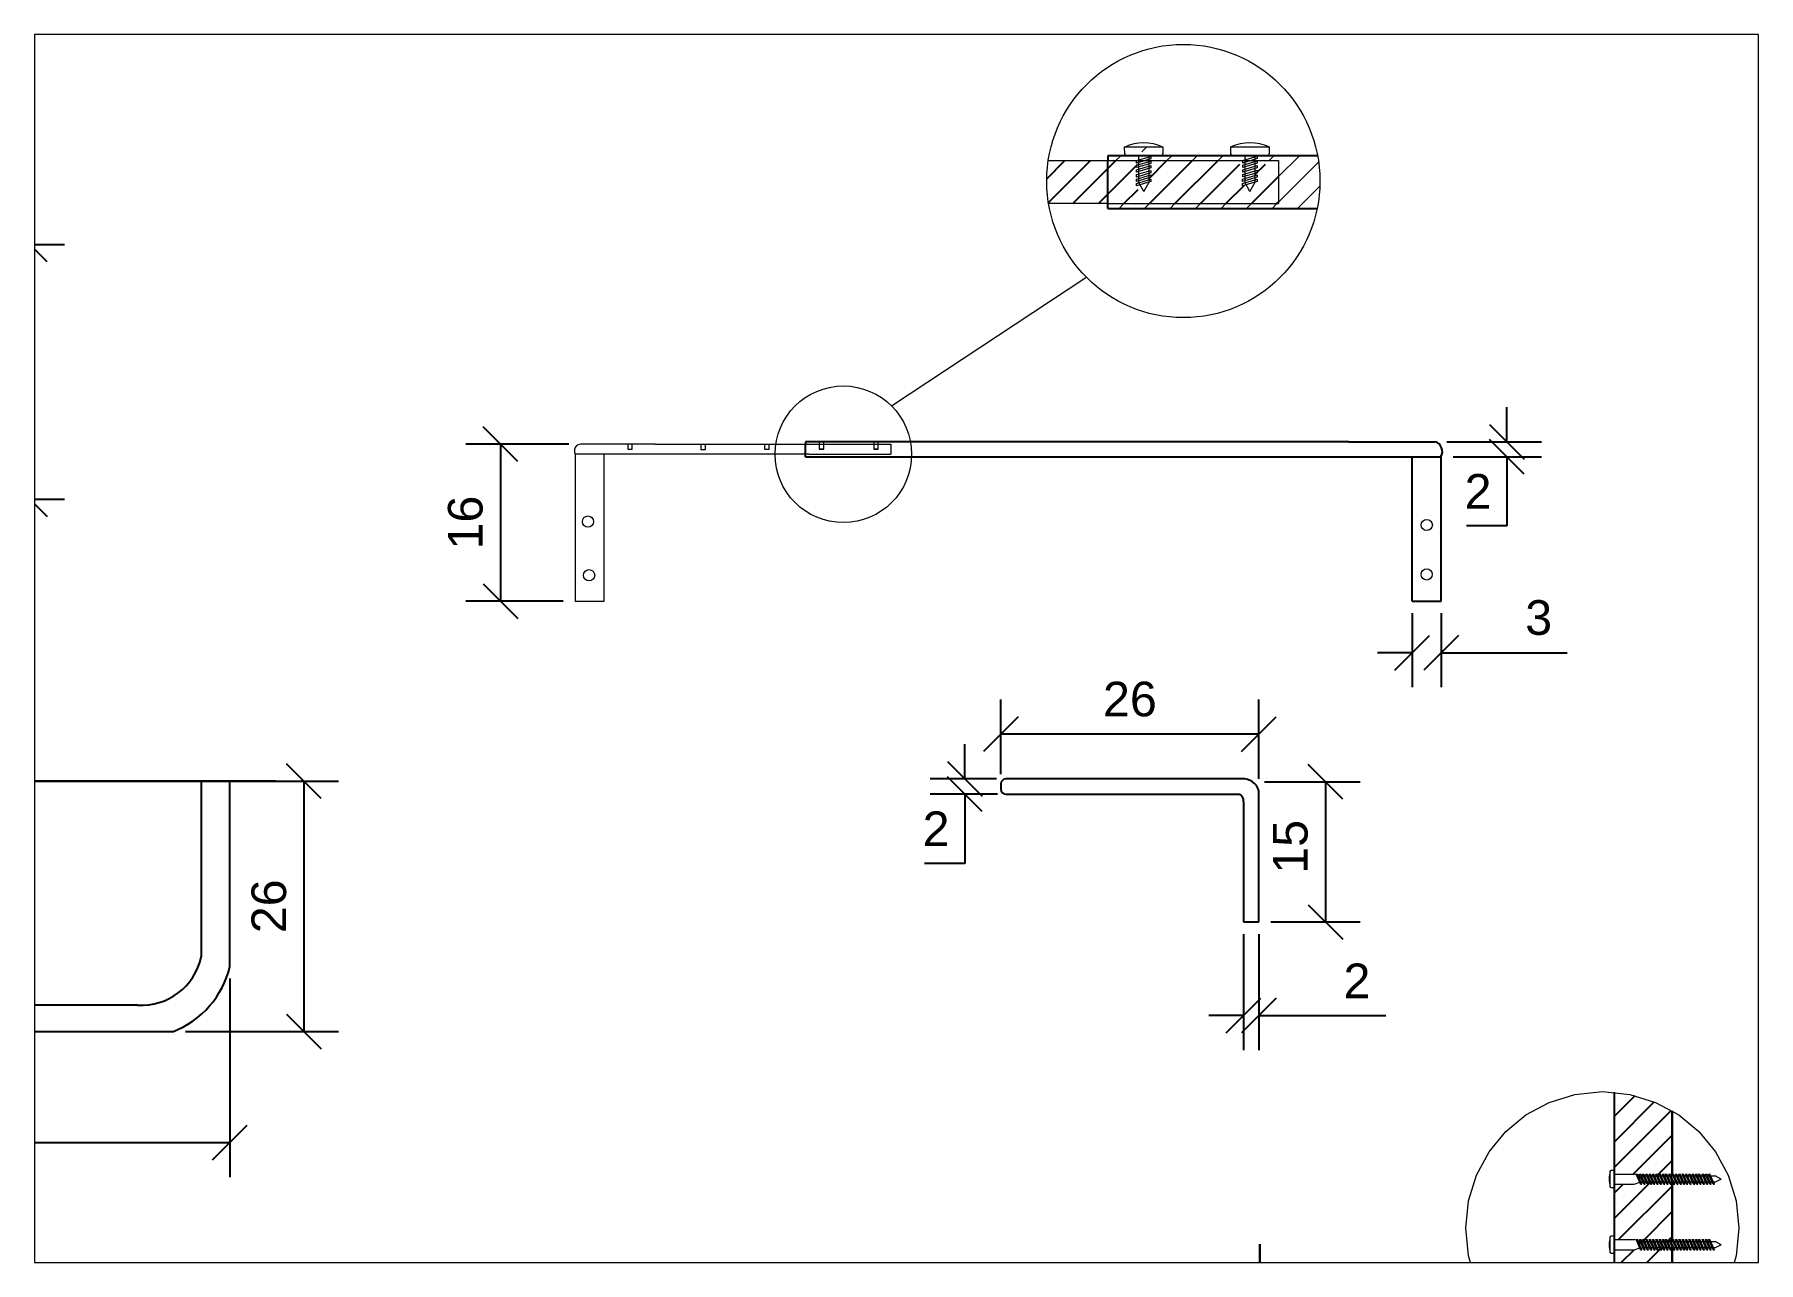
# Paper-space layout 'Layout1' of a CAD drawing. Header units: inches. Extents: x 0 to 22.5, y 0 to 16.
# The model-space entities are those that its viewports show. They can reach past a viewport. Long polylines and large blocks are cut down to what shows.
import ezdxf

# ---------------------------------------------------------------- set-up
doc = ezdxf.new("R2010")
doc.units = ezdxf.units.IN
doc.header["$MEASUREMENT"] = 0
for name, color, linetype, lineweight in [('Chiodi', 7, 'Continuous', 18), ('Mulig', 7, 'Continuous', 25), ('Muri', 7, 'Continuous', 30), ('Proiettato', 4, 'Continuous', 20), ('Quote', 1, 'Continuous', 15), ('Sezionato', 7, 'Continuous', 25)]:
    doc.layers.add(name, color=color, linetype=linetype, lineweight=lineweight)
doc.styles.get("Standard").update_dxf_attribs({"font": 'Arial.ttf'})
doc.dimstyles.get("Standard").update_dxf_attribs({"dimtxt": 0.18, "dimasz": 0.18, "dimexe": 0.18, "dimexo": 0.0625, "dimgap": 0.09, "dimtad": 1, "dimtoh": 1, "dimdec": 0, "dimzin": 0, "dimdsep": 46, "dimtxsty": 'Standard', "dimblk": 'OBLIQUE', "dimblk1": 'OBLIQUE', "dimblk2": 'OBLIQUE', "dimcen": 0.09, "dimadec": 0, "dimazin": 0, "dimtfac": 1, "dimtdec": 0, "dimtofl": 0, "dimtmove": 0, "dimatfit": 3, "dimfxl": 1, "dimtolj": 1, "dimtzin": 0, "dimarcsym": 0})

# ---------------------------------------------------------------- blocks, each defined once
blk = doc.blocks.new('_Oblique')
at = {"color": 0, "linetype": 'ByBlock', "lineweight": -2}
blk.add_line((-0.5, -0.5), (0.5, 0.5), dxfattribs=at)
blk = doc.blocks.new('*D27')
at = {"layer": 'Defpoints', "color": 0, "transparency": 16777216}
for p in [(-233.46, 551.72), (-225.96, 551.72), (-239.33, 525.27)]:
    blk.add_point(p, dxfattribs=at)
at = {"layer": 'Quote', "color": 0, "lineweight": -2, "transparency": 16777216}
for p, q in [((-232.21, 551.72), (-222.36, 551.72)), ((-225.96, 525.27), (-225.96, 551.72)), ((-238.08, 525.27), (-222.36, 525.27))]:
    blk.add_line(p, q, dxfattribs=at)
at = {"layer": 'Quote', "color": 0, "lineweight": -2, "transparency": 16777216, "xscale": 3.6, "yscale": 3.6, "zscale": 3.6}
for p, rotation in [((-225.96, 551.72), 90), ((-225.96, 525.27), 270)]:
    blk.add_blockref('_Oblique', p, dxfattribs=dict(at, rotation=rotation))
at = {"layer": 'Quote', "color": 0, "transparency": 16777216, "insert": (-229.58, 538.5), "char_height": 3.6, "attachment_point": 5, "rotation": 90}
blk.add_mtext('\\A1;26', dxfattribs=at)
blk = doc.blocks.new('*D32')
at = {"layer": 'Defpoints', "color": 0, "transparency": 16777216}
for p in [(-205.18, 476.68), (-271.26, 469.94), (-205.18, 458.41)]:
    blk.add_point(p, dxfattribs=at)
at = {"layer": 'Quote', "color": 0, "lineweight": -2, "transparency": 16777216}
for p, q in [((-205.18, 475.43), (-205.18, 454.81)), ((-271.26, 468.69), (-271.26, 454.81)), ((-271.26, 458.41), (-205.18, 458.41))]:
    blk.add_line(p, q, dxfattribs=at)
at = {"layer": 'Quote', "color": 0, "lineweight": -2, "transparency": 16777216, "xscale": 3.6, "yscale": 3.6, "zscale": 3.6, "rotation": 180}
blk.add_blockref('_Oblique', (-271.26, 458.41), dxfattribs=at)
at = {"layer": 'Quote', "color": 0, "lineweight": -2, "transparency": 16777216, "xscale": 3.6, "yscale": 3.6, "zscale": 3.6}
blk.add_blockref('_Oblique', (-205.18, 458.41), dxfattribs=at)
at = {"layer": 'Quote', "color": 0, "transparency": 16777216, "insert": (-238.22, 462.03), "char_height": 3.6, "attachment_point": 5}
blk.add_mtext('\\A1;66', dxfattribs=at)
blk = doc.blocks.new('*D37')
at = {"layer": 'Defpoints', "color": 0, "transparency": 16777216}
for p in [(-205.18, 495.95), (-211.05, 469.94), (-197.47, 469.94)]:
    blk.add_point(p, dxfattribs=at)
at = {"layer": 'Quote', "color": 0, "lineweight": -2, "transparency": 16777216}
for p, q in [((-203.93, 495.95), (-193.87, 495.95)), ((-197.47, 495.95), (-197.47, 469.94)), ((-209.8, 469.94), (-193.87, 469.94))]:
    blk.add_line(p, q, dxfattribs=at)
at = {"layer": 'Quote', "color": 0, "lineweight": -2, "transparency": 16777216, "xscale": 3.6, "yscale": 3.6, "zscale": 3.6}
for p, rotation in [((-197.47, 495.95), 90), ((-197.47, 469.94), 270)]:
    blk.add_blockref('_Oblique', p, dxfattribs=dict(at, rotation=rotation))
at = {"layer": 'Quote', "color": 0, "transparency": 16777216, "insert": (-201.1, 482.95), "char_height": 3.6, "attachment_point": 5, "rotation": 90}
blk.add_mtext('\\A1;26', dxfattribs=at)
blk = doc.blocks.new('*D38')
at = {"layer": 'Defpoints', "color": 0, "transparency": 16777216}
for p in [(-168.67, 530.99), (-177.05, 514.67), (-169.27, 514.67)]:
    blk.add_point(p, dxfattribs=at)
at = {"layer": 'Quote', "color": 0, "lineweight": -2, "transparency": 16777216}
for p, q in [((-169.92, 530.99), (-180.65, 530.99)), ((-177.05, 530.99), (-177.05, 514.67)), ((-170.52, 514.67), (-180.65, 514.67))]:
    blk.add_line(p, q, dxfattribs=at)
at = {"layer": 'Quote', "color": 0, "lineweight": -2, "transparency": 16777216, "xscale": 3.6, "yscale": 3.6, "zscale": 3.6}
for p, rotation in [((-177.05, 530.99), 90), ((-177.05, 514.67), 270)]:
    blk.add_blockref('_Oblique', p, dxfattribs=dict(at, rotation=rotation))
at = {"layer": 'Quote', "color": 0, "transparency": 16777216, "insert": (-180.68, 522.83), "char_height": 3.6, "attachment_point": 5, "rotation": 90}
blk.add_mtext('\\A1;16', dxfattribs=at)
blk = doc.blocks.new('*D39')
at = {"layer": 'Defpoints', "color": 0, "transparency": 16777216}
for p in [(-79.9, 531.24), (-79.27, 529.68), (-72.42, 529.68)]:
    blk.add_point(p, dxfattribs=at)
at = {"layer": 'Quote', "color": 0, "lineweight": -2, "transparency": 16777216}
for p, q in [((-72.42, 531.24), (-72.42, 534.84)), ((-78.65, 531.24), (-68.82, 531.24)), ((-78.02, 529.68), (-68.82, 529.68)), ((-72.42, 529.68), (-72.42, 522.48)), ((-72.42, 522.48), (-76.62, 522.48))]:
    blk.add_line(p, q, dxfattribs=at)
at = {"layer": 'Quote', "color": 0, "lineweight": -2, "transparency": 16777216, "xscale": 3.6, "yscale": 3.6, "zscale": 3.6}
for p, rotation in [((-72.42, 531.24), 270), ((-72.42, 529.68), 90)]:
    blk.add_blockref('_Oblique', p, dxfattribs=dict(at, rotation=rotation))
at = {"layer": 'Quote', "color": 0, "transparency": 16777216, "insert": (-75.42, 526.08), "char_height": 3.6, "attachment_point": 5}
blk.add_mtext('\\A1;2', dxfattribs=at)
blk = doc.blocks.new('*D40')
at = {"layer": 'Defpoints', "color": 0, "transparency": 16777216}
for p in [(-82.26, 514.67), (-79.27, 514.67), (-79.27, 509.31)]:
    blk.add_point(p, dxfattribs=at)
at = {"layer": 'Quote', "color": 0, "lineweight": -2, "transparency": 16777216}
for p, q in [((-82.26, 513.42), (-82.26, 505.71)), ((-79.27, 513.42), (-79.27, 505.71)), ((-82.26, 509.31), (-85.86, 509.31)), ((-79.27, 509.31), (-66.17, 509.31))]:
    blk.add_line(p, q, dxfattribs=at)
at = {"layer": 'Quote', "color": 0, "lineweight": -2, "transparency": 16777216, "xscale": 3.6, "yscale": 3.6, "zscale": 3.6}
blk.add_blockref('_Oblique', (-82.26, 509.31), dxfattribs=at)
at = {"layer": 'Quote', "color": 0, "lineweight": -2, "transparency": 16777216, "xscale": 3.6, "yscale": 3.6, "zscale": 3.6, "rotation": 180}
blk.add_blockref('_Oblique', (-79.27, 509.31), dxfattribs=at)
at = {"layer": 'Quote', "color": 0, "transparency": 16777216, "insert": (-69.12, 512.94), "char_height": 3.6, "attachment_point": 5}
blk.add_mtext('\\A1;3', dxfattribs=at)
blk = doc.blocks.new('*D41')
at = {"layer": 'Defpoints', "color": 0, "transparency": 16777216}
for p in [(-99.79, 481.32), (-98.21, 481.32), (-98.21, 471.6)]:
    blk.add_point(p, dxfattribs=at)
at = {"layer": 'Quote', "color": 0, "lineweight": -2, "transparency": 16777216}
for p, q in [((-99.79, 480.07), (-99.79, 468)), ((-98.21, 480.07), (-98.21, 468)), ((-99.79, 471.6), (-103.39, 471.6)), ((-98.21, 471.6), (-85.01, 471.6))]:
    blk.add_line(p, q, dxfattribs=at)
at = {"layer": 'Quote', "color": 0, "lineweight": -2, "transparency": 16777216, "xscale": 3.6, "yscale": 3.6, "zscale": 3.6}
blk.add_blockref('_Oblique', (-99.79, 471.6), dxfattribs=at)
at = {"layer": 'Quote', "color": 0, "lineweight": -2, "transparency": 16777216, "xscale": 3.6, "yscale": 3.6, "zscale": 3.6, "rotation": 180}
blk.add_blockref('_Oblique', (-98.21, 471.6), dxfattribs=at)
at = {"layer": 'Quote', "color": 0, "transparency": 16777216, "insert": (-88.01, 475.2), "char_height": 3.6, "attachment_point": 5}
blk.add_mtext('\\A1;2', dxfattribs=at)
blk = doc.blocks.new('*D42')
at = {"layer": 'Defpoints', "color": 0, "transparency": 16777216}
for p in [(-124.23, 496.19), (-128.76, 494.61), (-124.14, 494.61)]:
    blk.add_point(p, dxfattribs=at)
at = {"layer": 'Quote', "color": 0, "lineweight": -2, "transparency": 16777216}
for p, q in [((-128.76, 496.19), (-128.76, 499.79)), ((-125.48, 496.19), (-132.36, 496.19)), ((-125.39, 494.61), (-132.36, 494.61)), ((-128.76, 494.61), (-128.76, 487.41)), ((-128.76, 487.41), (-132.97, 487.41))]:
    blk.add_line(p, q, dxfattribs=at)
at = {"layer": 'Quote', "color": 0, "lineweight": -2, "transparency": 16777216, "xscale": 3.6, "yscale": 3.6, "zscale": 3.6}
for p, rotation in [((-128.76, 496.19), 270), ((-128.76, 494.61), 90)]:
    blk.add_blockref('_Oblique', p, dxfattribs=dict(at, rotation=rotation))
at = {"layer": 'Quote', "color": 0, "transparency": 16777216, "insert": (-131.76, 491.01), "char_height": 3.6, "attachment_point": 5}
blk.add_mtext('\\A1;2', dxfattribs=at)
blk = doc.blocks.new('*D43')
at = {"layer": 'Defpoints', "color": 0, "transparency": 16777216}
for p in [(-98.86, 495.89), (-98.21, 481.32), (-91.29, 481.32)]:
    blk.add_point(p, dxfattribs=at)
at = {"layer": 'Quote', "color": 0, "lineweight": -2, "transparency": 16777216}
for p, q in [((-97.61, 495.89), (-87.69, 495.89)), ((-91.29, 495.89), (-91.29, 481.32)), ((-96.96, 481.32), (-87.69, 481.32))]:
    blk.add_line(p, q, dxfattribs=at)
at = {"layer": 'Quote', "color": 0, "lineweight": -2, "transparency": 16777216, "xscale": 3.6, "yscale": 3.6, "zscale": 3.6}
for p, rotation in [((-91.29, 495.89), 90), ((-91.29, 481.32), 270)]:
    blk.add_blockref('_Oblique', p, dxfattribs=dict(at, rotation=rotation))
at = {"layer": 'Quote', "color": 0, "transparency": 16777216, "insert": (-94.92, 489.13), "char_height": 3.6, "attachment_point": 5, "rotation": 90}
blk.add_mtext('\\A1;15', dxfattribs=at)
blk = doc.blocks.new('*D44')
at = {"layer": 'Defpoints', "color": 0, "transparency": 16777216}
for p in [(-125.02, 500.85), (-125.02, 495.43), (-98.2, 494.96)]:
    blk.add_point(p, dxfattribs=at)
at = {"layer": 'Quote', "color": 0, "lineweight": -2, "transparency": 16777216}
for p, q in [((-125.02, 496.68), (-125.02, 504.45)), ((-98.2, 496.21), (-98.2, 504.45)), ((-98.2, 500.85), (-125.02, 500.85))]:
    blk.add_line(p, q, dxfattribs=at)
at = {"layer": 'Quote', "color": 0, "lineweight": -2, "transparency": 16777216, "xscale": 3.6, "yscale": 3.6, "zscale": 3.6, "rotation": 180}
blk.add_blockref('_Oblique', (-125.02, 500.85), dxfattribs=at)
at = {"layer": 'Quote', "color": 0, "lineweight": -2, "transparency": 16777216, "xscale": 3.6, "yscale": 3.6, "zscale": 3.6}
blk.add_blockref('_Oblique', (-98.2, 500.85), dxfattribs=at)
at = {"layer": 'Quote', "color": 0, "transparency": 16777216, "insert": (-111.61, 504.47), "char_height": 3.6, "attachment_point": 5}
blk.add_mtext('\\A1;26', dxfattribs=at)

msp = doc.modelspace()

# ---------------------------------------------------------------- hatches: boundary and pattern name
at = {"layer": 'Chiodi'}
h = msp.add_hatch(dxfattribs=at)
h.set_pattern_fill('ANSI31', color=256, scale=15)
h.set_pattern_definition([(45, (0.0235, 0.8929), (-1.325825, 1.325825), [])])
h.paths.add_polyline_path([(-108.18, 561.85), (-112.16, 561.85), (-112.15, 561.35), (-108.19, 561.35)], flags=17)
h = msp.add_hatch(dxfattribs=at)
h.set_pattern_fill('ANSI31', color=256, scale=15)
h.paths.add_polyline_path([(-112.18, 560.96), (-113.9, 560.96), (-113.9, 560.46), (-112.18, 560.46)], flags=17)
h = msp.add_hatch(dxfattribs=at)
h.set_pattern_fill('ANSI31', color=256, scale=15)
h.paths.add_polyline_path([(-92.11, 560.96), (-94.81, 560.96), (-97.17, 560.96), (-97.17, 560.46), (-96.17, 560.46), (-96.17, 555.98), (-113.9, 555.98), (-113.9, 555.48), (-95.17, 555.48), (-92.15, 555.48, 0.050663), (-91.86, 558.33, 0.046516)])
h = msp.add_hatch(dxfattribs=at)
h.set_pattern_fill('ANSI31', color=256, scale=15)
h.paths.add_polyline_path([(-101.14, 560.96), (-108.21, 560.96), (-108.21, 560.46), (-101.14, 560.46)], flags=17)
at = {"layer": 'Sezionato'}
h = msp.add_hatch(dxfattribs=at)
h.set_pattern_fill('ANSI31', color=256, scale=15)
h.paths.add_polyline_path([(-113.9, 560.46), (-120.1, 560.46, 0.037546), (-120.26, 558.33, 0.041587), (-120.06, 555.98), (-113.9, 555.98)])
h = msp.add_hatch(dxfattribs=at)
h.set_pattern_fill('ANSI31', color=256, scale=15)
h.paths.add_polyline_path([(-110.74, 557.91), (-110.94, 557.85), (-110.94, 558.11), (-110.74, 558.17), (-110.74, 558.41), (-110.94, 558.35), (-110.94, 558.6), (-110.74, 558.66), (-110.74, 558.89), (-110.94, 558.82), (-110.94, 559.08), (-110.74, 559.14), (-110.74, 559.37), (-110.95, 559.3), (-110.95, 559.56), (-110.74, 559.62), (-110.74, 560.07), (-111.97, 560.07, -0.451167), (-112.18, 560.25), (-112.18, 560.46), (-113.9, 560.46), (-113.9, 555.98), (-96.17, 555.98), (-96.17, 560.46), (-97.17, 560.46), (-97.17, 560.26, -0.41587), (-97.35, 560.08), (-98.61, 560.08), (-98.61, 559.95), (-98.4, 560.01), (-98.4, 559.76), (-98.61, 559.7), (-98.61, 559.46), (-98.4, 559.53), (-98.4, 559.28), (-98.61, 559.22), (-98.61, 558.99), (-98.4, 559.05), (-98.4, 558.81), (-98.61, 558.74), (-98.61, 558.49), (-98.4, 558.55), (-98.4, 558.31), (-98.61, 558.25), (-98.61, 558.04), (-98.42, 558.09), (-98.42, 557.85), (-98.61, 557.79), (-98.61, 557.58), (-98.41, 557.63), (-98.41, 557.39), (-98.59, 557.34), (-99.15, 556.37), (-99.55, 557.05), (-99.91, 556.94), (-99.91, 557.19), (-99.67, 557.26), (-99.7, 557.31), (-99.7, 557.46), (-99.92, 557.39), (-99.92, 557.65), (-99.7, 557.71), (-99.7, 557.92), (-99.9, 557.86), (-99.9, 558.11), (-99.7, 558.17), (-99.7, 558.41), (-99.9, 558.35), (-99.9, 558.61), (-99.7, 558.67), (-99.7, 558.89), (-99.9, 558.83), (-99.9, 559.08), (-99.7, 559.14), (-99.7, 559.37), (-99.91, 559.31), (-99.91, 559.56), (-99.7, 559.63), (-99.7, 560.08), (-100.93, 560.07, -0.451167), (-101.13, 560.25), (-101.14, 560.46), (-108.21, 560.46), (-108.21, 560.25, -0.41587), (-108.39, 560.07), (-109.65, 560.07), (-109.65, 559.94), (-109.45, 560), (-109.45, 559.76), (-109.65, 559.7), (-109.65, 559.46), (-109.44, 559.52), (-109.44, 559.28), (-109.65, 559.22), (-109.65, 558.98), (-109.44, 559.05), (-109.44, 558.8), (-109.65, 558.74), (-109.65, 558.49), (-109.44, 558.55), (-109.44, 558.31), (-109.65, 558.24), (-109.65, 558.03), (-109.46, 558.09), (-109.46, 557.84), (-109.65, 557.79), (-109.65, 557.57), (-109.45, 557.63), (-109.45, 557.39), (-109.63, 557.33), (-110.19, 556.36), (-110.59, 557.04), (-110.96, 556.93), (-110.96, 557.19), (-110.71, 557.26), (-110.74, 557.31), (-110.74, 557.46), (-110.96, 557.39), (-110.96, 557.64), (-110.74, 557.71)], flags=17)
h = msp.add_hatch(dxfattribs=at)
h.set_pattern_fill('ANSI31', color=256, scale=15)
h.paths.add_polyline_path([(-55.24, 461.69, 0.112438), (-61.24, 463.63), (-61.24, 455.12), (-59.18, 455.12), (-58.97, 455.05), (-59, 455.12), (-58.86, 455.12), (-58.81, 455), (-58.62, 454.93), (-58.57, 454.93), (-58.66, 455.12), (-58.51, 455.12), (-58.43, 454.93), (-58.23, 454.93), (-58.31, 455.12), (-58.17, 455.12), (-58.09, 454.93), (-57.88, 454.93), (-57.97, 455.12), (-57.83, 455.12), (-57.74, 454.93), (-57.55, 454.93), (-57.64, 455.12), (-57.5, 455.12), (-57.41, 454.93), (-57.21, 454.93), (-57.3, 455.12), (-57.16, 455.12), (-57.07, 454.93), (-56.86, 454.93), (-56.95, 455.12), (-56.81, 455.12), (-56.72, 454.93), (-56.52, 454.93), (-56.61, 455.12), (-56.47, 455.12), (-56.38, 454.93), (-56.18, 454.93), (-56.26, 455.12), (-56.12, 455.12), (-56.04, 454.93), (-55.84, 454.93), (-55.93, 455.12), (-55.79, 455.12), (-55.7, 454.93), (-55.49, 454.93), (-55.58, 455.12), (-55.44, 455.12), (-55.35, 454.93), (-55.24, 454.93)])
h = msp.add_hatch(dxfattribs=at)
h.set_pattern_fill('ANSI31', color=256, scale=15)
h.paths.add_polyline_path([(-55.24, 454.27), (-55.4, 454.27), (-55.32, 454.08), (-55.46, 454.08), (-55.54, 454.27), (-55.74, 454.27), (-55.65, 454.08), (-55.79, 454.08), (-55.88, 454.27), (-56.08, 454.27), (-56, 454.08), (-56.14, 454.08), (-56.22, 454.27), (-56.42, 454.27), (-56.34, 454.08), (-56.48, 454.08), (-56.56, 454.27), (-56.77, 454.27), (-56.68, 454.08), (-56.82, 454.08), (-56.91, 454.27), (-57.11, 454.27), (-57.03, 454.08), (-57.17, 454.08), (-57.25, 454.27), (-57.44, 454.27), (-57.36, 454.08), (-57.5, 454.08), (-57.58, 454.27), (-57.79, 454.27), (-57.7, 454.08), (-57.84, 454.08), (-57.93, 454.27), (-58.13, 454.27), (-58.04, 454.08), (-58.18, 454.08), (-58.27, 454.27), (-58.48, 454.27), (-58.39, 454.08), (-58.53, 454.08), (-58.62, 454.27), (-59.18, 454.08), (-61.24, 454.08), (-61.24, 448.31), (-59.18, 448.31), (-58.97, 448.24), (-59, 448.31), (-58.86, 448.31), (-58.8, 448.18), (-58.62, 448.12), (-58.57, 448.12), (-58.65, 448.31), (-58.51, 448.31), (-58.43, 448.12), (-58.23, 448.12), (-58.31, 448.31), (-58.17, 448.31), (-58.09, 448.12), (-57.88, 448.12), (-57.97, 448.31), (-57.83, 448.31), (-57.74, 448.12), (-57.55, 448.12), (-57.64, 448.31), (-57.49, 448.31), (-57.41, 448.12), (-57.21, 448.12), (-57.29, 448.31), (-57.15, 448.31), (-57.07, 448.12), (-56.86, 448.12), (-56.94, 448.31), (-56.8, 448.31), (-56.72, 448.12), (-56.52, 448.12), (-56.6, 448.31), (-56.46, 448.31), (-56.38, 448.12), (-56.17, 448.12), (-56.26, 448.31), (-56.12, 448.31), (-56.03, 448.12), (-55.84, 448.12), (-55.93, 448.31), (-55.79, 448.31), (-55.7, 448.12), (-55.49, 448.12), (-55.58, 448.31), (-55.44, 448.31), (-55.35, 448.12), (-55.24, 448.12)])
h = msp.add_hatch(dxfattribs=at)
h.set_pattern_fill('ANSI31', color=256, scale=15)
h.paths.add_polyline_path([(-55.24, 447.45), (-55.4, 447.45), (-55.32, 447.26), (-55.46, 447.26), (-55.54, 447.45), (-55.73, 447.45), (-55.65, 447.26), (-55.79, 447.26), (-55.87, 447.45), (-56.08, 447.45), (-55.99, 447.26), (-56.13, 447.26), (-56.22, 447.45), (-56.42, 447.45), (-56.33, 447.26), (-56.47, 447.26), (-56.56, 447.45), (-56.77, 447.45), (-56.68, 447.26), (-56.82, 447.26), (-56.91, 447.45), (-57.11, 447.45), (-57.02, 447.26), (-57.16, 447.26), (-57.25, 447.45), (-57.44, 447.45), (-57.36, 447.26), (-57.5, 447.26), (-57.58, 447.45), (-57.79, 447.45), (-57.7, 447.26), (-57.84, 447.26), (-57.93, 447.45), (-58.13, 447.45), (-58.04, 447.26), (-58.18, 447.26), (-58.27, 447.45), (-58.48, 447.45), (-58.39, 447.26), (-58.53, 447.26), (-58.62, 447.45), (-59.18, 447.26), (-61.24, 447.26), (-61.24, 446.94), (-61.24, 439.72), (-55.24, 439.72)])

# ---------------------------------------------------------------- linework, layer by layer
at = {"layer": 'Chiodi'}
for p, q in [((-112.16, 561.87), (-108.18, 561.87)), ((-112.15, 561.14), (-112.16, 561.87)), ((-109.62, 560.96), (-111.95, 560.96)), ((-110.72, 560.96), (-110.72, 558.2)), ((-108.36, 560.97), (-109.62, 560.96)), ((-109.62, 558.2), (-109.62, 560.96)), ((-108.18, 561.87), (-108.19, 561.15)), ((-101.11, 561.87), (-97.14, 561.87)), ((-101.11, 561.14), (-101.11, 561.87)), ((-98.58, 560.97), (-100.91, 560.97)), ((-99.67, 560.97), (-99.67, 558.21)), ((-97.32, 560.97), (-98.58, 560.97)), ((-98.58, 558.21), (-98.58, 560.97)), ((-97.14, 561.87), (-97.14, 561.15)), ((-110.92, 560.45), (-109.42, 560.89)), ((-109.42, 560.65), (-110.92, 560.2)), ((-110.92, 560.2), (-110.92, 560.45)), ((-110.92, 559.97), (-109.42, 560.41)), ((-109.42, 560.17), (-110.92, 559.72)), ((-110.92, 559.72), (-110.92, 559.97)), ((-110.92, 559.5), (-109.42, 559.94)), ((-109.42, 559.7), (-110.92, 559.24)), ((-110.92, 559.24), (-110.92, 559.5)), ((-110.92, 559), (-109.42, 559.44)), ((-109.42, 559.2), (-110.92, 558.74)), ((-109.42, 560.89), (-109.42, 560.65)), ((-109.42, 560.41), (-109.42, 560.17)), ((-109.42, 559.94), (-109.42, 559.7)), ((-109.42, 559.44), (-109.42, 559.2)), ((-99.88, 560.46), (-98.38, 560.9)), ((-98.38, 560.66), (-99.88, 560.2)), ((-99.88, 560.2), (-99.88, 560.46)), ((-99.88, 559.98), (-98.37, 560.42)), ((-98.37, 560.18), (-99.88, 559.72)), ((-99.88, 559.72), (-99.88, 559.98)), ((-99.88, 559.5), (-98.37, 559.94)), ((-98.37, 559.7), (-99.88, 559.25)), ((-99.88, 559.25), (-99.88, 559.5)), ((-99.88, 559), (-98.37, 559.45)), ((-98.37, 559.2), (-99.88, 558.75)), ((-98.38, 560.9), (-98.38, 560.66)), ((-98.37, 560.42), (-98.37, 560.18)), ((-98.37, 559.94), (-98.37, 559.7)), ((-98.37, 559.45), (-98.37, 559.2)), ((-110.94, 558.54), (-109.44, 558.98)), ((-109.44, 558.74), (-110.94, 558.28)), ((-110.94, 558.28), (-110.94, 558.54)), ((-110.93, 558.08), (-109.43, 558.52)), ((-109.43, 558.28), (-110.93, 557.83)), ((-110.93, 557.83), (-110.93, 558.08)), ((-110.92, 558.74), (-110.92, 559)), ((-110.17, 557.26), (-110.72, 558.2)), ((-110.17, 557.26), (-109.62, 558.2)), ((-109.44, 558.98), (-109.44, 558.74)), ((-109.43, 558.52), (-109.43, 558.28)), ((-99.9, 558.54), (-98.39, 558.98)), ((-98.39, 558.74), (-99.9, 558.29)), ((-99.9, 558.29), (-99.9, 558.54)), ((-99.89, 558.09), (-98.39, 558.53)), ((-98.39, 558.28), (-99.89, 557.83)), ((-99.89, 557.83), (-99.89, 558.09)), ((-99.88, 558.75), (-99.88, 559)), ((-99.13, 557.26), (-99.67, 558.21)), ((-99.13, 557.26), (-98.58, 558.21)), ((-98.39, 558.98), (-98.39, 558.74)), ((-98.39, 558.53), (-98.39, 558.28)), ((-45.69, 554.88), (-41.04, 554.88)), ((-45.68, 554.03), (-45.69, 554.88)), ((-42.72, 553.83), (-45.45, 553.82)), ((-136.38, 534.95), (-116.2, 548.29)), ((-143.92, 531.23), (-143.92, 530.48)), ((-143.44, 530.48), (-143.44, 531.24)), ((-138.24, 531.23), (-138.24, 530.48)), ((-137.77, 530.48), (-137.77, 531.24)), ((-143.92, 530.48), (-143.44, 530.48)), ((-138.24, 530.48), (-137.77, 530.48))]:
    msp.add_line(p, q, dxfattribs=at)
at = {"layer": 'Chiodi', "color": 2}
for p, q in [((-61.7, 453.75), (-61.7, 455.45)), ((-61.24, 455.12), (-61.24, 455.45)), ((-61.24, 455.12), (-59.18, 455.12)), ((-61.24, 454.08), (-61.24, 455.12)), ((-61.24, 454.08), (-59.18, 454.08)), ((-61.24, 453.75), (-61.24, 454.08)), ((-58.97, 455.05), (-59.18, 455.12)), ((-59.18, 454.08), (-58.62, 454.27)), ((-58.53, 454.08), (-59, 455.12)), ((-59, 455.12), (-58.86, 455.12)), ((-58.39, 454.08), (-58.86, 455.12)), ((-58.62, 454.93), (-58.81, 455)), ((-58.18, 454.08), (-58.66, 455.12)), ((-58.65, 455.12), (-58.51, 455.12)), ((-58.62, 454.58), (-58.62, 454.93)), ((-58.62, 454.93), (-58.57, 454.93)), ((-58.53, 454.08), (-58.53, 454.08)), ((-58.53, 454.08), (-58.39, 454.08)), ((-58.04, 454.08), (-58.51, 455.12)), ((-58.48, 454.27), (-58.27, 454.27)), ((-58.43, 454.93), (-58.23, 454.93)), ((-57.84, 454.08), (-58.31, 455.12)), ((-58.31, 455.12), (-58.17, 455.12)), ((-58.18, 454.08), (-58.04, 454.08)), ((-57.7, 454.08), (-58.17, 455.12)), ((-57.93, 454.27), (-58.13, 454.27)), ((-58.09, 454.93), (-57.88, 454.93)), ((-57.5, 454.08), (-57.97, 455.12)), ((-57.97, 455.12), (-57.83, 455.12)), ((-57.84, 454.08), (-57.7, 454.08)), ((-57.36, 454.08), (-57.83, 455.12)), ((-57.58, 454.27), (-57.79, 454.27)), ((-57.74, 454.93), (-57.55, 454.93)), ((-57.17, 454.08), (-57.64, 455.12)), ((-57.64, 455.12), (-57.5, 455.12)), ((-57.03, 454.08), (-57.5, 455.12)), ((-57.5, 454.08), (-57.36, 454.08)), ((-57.25, 454.27), (-57.44, 454.27)), ((-57.41, 454.93), (-57.21, 454.93)), ((-56.82, 454.08), (-57.3, 455.12)), ((-57.3, 455.12), (-57.16, 455.12)), ((-57.17, 454.08), (-57.03, 454.08)), ((-56.68, 454.08), (-57.16, 455.12)), ((-56.91, 454.27), (-57.11, 454.27)), ((-57.07, 454.93), (-56.86, 454.93)), ((-56.48, 454.08), (-56.95, 455.12)), ((-56.95, 455.12), (-56.81, 455.12)), ((-56.82, 454.08), (-56.68, 454.08)), ((-56.34, 454.08), (-56.81, 455.12)), ((-56.56, 454.27), (-56.77, 454.27)), ((-56.72, 454.93), (-56.52, 454.93)), ((-56.14, 454.08), (-56.61, 455.12)), ((-56.61, 455.12), (-56.47, 455.12)), ((-56.48, 454.08), (-56.34, 454.08)), ((-56, 454.08), (-56.47, 455.12)), ((-56.22, 454.27), (-56.42, 454.27)), ((-56.38, 454.93), (-56.18, 454.93)), ((-55.79, 454.08), (-56.26, 455.12)), ((-56.26, 455.12), (-56.12, 455.12)), ((-56.14, 454.08), (-56, 454.08)), ((-55.65, 454.08), (-56.12, 455.12)), ((-55.88, 454.27), (-56.08, 454.27)), ((-56.04, 454.93), (-55.84, 454.93)), ((-55.46, 454.08), (-55.93, 455.13)), ((-55.93, 455.12), (-55.79, 455.12)), ((-55.32, 454.08), (-55.79, 455.12)), ((-55.79, 454.08), (-55.65, 454.08)), ((-55.54, 454.27), (-55.74, 454.27)), ((-55.7, 454.93), (-55.49, 454.93)), ((-55.11, 454.08), (-55.58, 455.12)), ((-55.58, 455.12), (-55.44, 455.12)), ((-55.46, 454.08), (-55.32, 454.08)), ((-54.97, 454.08), (-55.44, 455.12)), ((-55.19, 454.27), (-55.4, 454.27)), ((-55.35, 454.93), (-55.14, 454.93)), ((-54.76, 454.08), (-55.23, 455.12)), ((-55.23, 455.12), (-55.09, 455.12)), ((-55.11, 454.08), (-54.97, 454.08)), ((-54.62, 454.08), (-55.09, 455.12)), ((-54.84, 454.27), (-55.05, 454.27)), ((-55, 454.93), (-54.8, 454.93)), ((-54.42, 454.08), (-54.89, 455.12)), ((-54.89, 455.12), (-54.75, 455.12)), ((-54.76, 454.08), (-54.62, 454.08)), ((-54.28, 454.08), (-54.75, 455.12)), ((-54.5, 454.27), (-54.7, 454.27)), ((-54.66, 454.93), (-54.46, 454.93)), ((-54.07, 454.08), (-54.54, 455.12)), ((-54.54, 455.12), (-54.4, 455.12)), ((-54.42, 454.08), (-54.28, 454.08)), ((-53.93, 454.08), (-54.4, 455.12)), ((-54.16, 454.27), (-54.36, 454.27)), ((-54.32, 454.93), (-54.13, 454.93)), ((-53.74, 454.08), (-54.21, 455.13)), ((-54.21, 455.12), (-54.07, 455.12)), ((-53.6, 454.08), (-54.07, 455.12)), ((-54.07, 454.08), (-53.93, 454.08)), ((-53.83, 454.27), (-54.02, 454.27)), ((-53.99, 454.93), (-53.78, 454.93)), ((-53.39, 454.08), (-53.86, 455.12)), ((-53.86, 455.12), (-53.72, 455.12)), ((-53.74, 454.08), (-53.6, 454.08)), ((-53.25, 454.08), (-53.72, 455.12)), ((-53.48, 454.27), (-53.69, 454.27)), ((-53.64, 454.93), (-53.43, 454.93)), ((-53.04, 454.08), (-53.51, 455.12)), ((-53.51, 455.12), (-53.37, 455.12)), ((-53.39, 454.08), (-53.25, 454.08)), ((-52.9, 454.08), (-53.37, 455.12)), ((-53.13, 454.27), (-53.34, 454.27)), ((-53.29, 454.93), (-53.09, 454.93)), ((-52.7, 454.08), (-53.17, 455.12)), ((-53.17, 455.12), (-53.03, 455.12)), ((-53.04, 454.08), (-52.9, 454.08)), ((-52.56, 454.08), (-53.03, 455.12)), ((-52.79, 454.27), (-52.99, 454.27)), ((-52.95, 454.93), (-52.74, 454.93)), ((-52.36, 454.08), (-52.83, 455.12)), ((-52.83, 455.12), (-52.69, 455.12)), ((-52.7, 454.08), (-52.56, 454.08)), ((-52.22, 454.08), (-52.69, 455.12)), ((-52.44, 454.27), (-52.65, 454.27)), ((-52.6, 454.93), (-52.41, 454.93)), ((-52.02, 454.08), (-52.5, 455.13)), ((-52.49, 455.12), (-52.35, 455.12)), ((-52.36, 454.08), (-52.22, 454.08)), ((-51.88, 454.08), (-52.35, 455.12)), ((-52.11, 454.27), (-52.3, 454.27)), ((-52.27, 454.93), (-52.06, 454.93)), ((-51.67, 454.08), (-52.14, 455.12)), ((-52.14, 455.12), (-52, 455.12)), ((-52.02, 454.08), (-51.88, 454.08)), ((-51.53, 454.08), (-52, 455.12)), ((-51.76, 454.27), (-51.97, 454.27)), ((-51.92, 454.93), (-51.71, 454.93)), ((-51.32, 454.08), (-51.8, 455.12)), ((-51.79, 455.12), (-51.65, 455.12)), ((-51.67, 454.08), (-51.53, 454.08)), ((-51.18, 454.08), (-51.65, 455.12)), ((-51.41, 454.27), (-51.62, 454.27)), ((-51.57, 454.93), (-51.37, 454.93)), ((-50.98, 454.08), (-51.45, 455.12)), ((-51.45, 455.12), (-51.31, 455.12)), ((-51.32, 454.08), (-51.18, 454.08)), ((-50.84, 454.08), (-51.31, 455.12)), ((-51.07, 454.27), (-51.27, 454.27)), ((-51.23, 454.93), (-50.78, 454.93)), ((-50.98, 454.08), (-50.84, 454.08)), ((-50.78, 454.27), (-50.93, 454.27)), ((-50.14, 454.6), (-50.78, 454.93)), ((-50.14, 454.6), (-50.78, 454.27)), ((-50.14, 454.6), (-50.14, 454.6)), ((-61.7, 446.94), (-61.7, 448.63)), ((-61.24, 448.31), (-61.24, 448.63)), ((-61.24, 448.31), (-59.18, 448.31)), ((-61.24, 447.26), (-61.24, 448.31)), ((-58.97, 448.24), (-59.18, 448.31)), ((-58.53, 447.26), (-59, 448.31)), ((-59, 448.31), (-58.86, 448.31)), ((-58.39, 447.26), (-58.86, 448.31)), ((-58.62, 448.12), (-58.8, 448.18)), ((-58.18, 447.26), (-58.65, 448.31)), ((-58.65, 448.31), (-58.51, 448.31)), ((-58.62, 447.76), (-58.62, 448.12)), ((-58.62, 448.12), (-58.57, 448.12)), ((-58.04, 447.26), (-58.51, 448.31)), ((-58.43, 448.12), (-58.23, 448.12)), ((-57.84, 447.26), (-58.31, 448.31)), ((-58.31, 448.31), (-58.17, 448.31)), ((-57.7, 447.26), (-58.17, 448.31)), ((-58.09, 448.12), (-57.88, 448.12)), ((-57.5, 447.26), (-57.97, 448.31)), ((-57.97, 448.31), (-57.83, 448.31)), ((-57.36, 447.26), (-57.83, 448.31)), ((-57.74, 448.12), (-57.55, 448.12)), ((-57.16, 447.26), (-57.64, 448.31)), ((-57.63, 448.31), (-57.49, 448.31)), ((-57.02, 447.26), (-57.49, 448.31)), ((-57.41, 448.12), (-57.21, 448.12)), ((-56.82, 447.26), (-57.29, 448.31)), ((-57.29, 448.31), (-57.15, 448.31)), ((-56.68, 447.26), (-57.15, 448.31)), ((-57.07, 448.12), (-56.86, 448.12)), ((-56.47, 447.26), (-56.94, 448.31)), ((-56.94, 448.31), (-56.8, 448.31)), ((-56.33, 447.26), (-56.8, 448.31)), ((-56.72, 448.12), (-56.52, 448.12)), ((-56.13, 447.26), (-56.6, 448.31)), ((-56.6, 448.31), (-56.46, 448.31)), ((-55.99, 447.26), (-56.46, 448.31)), ((-56.38, 448.12), (-56.17, 448.12)), ((-55.79, 447.26), (-56.26, 448.31)), ((-56.26, 448.31), (-56.12, 448.31)), ((-55.65, 447.26), (-56.12, 448.31)), ((-56.03, 448.12), (-55.84, 448.12)), ((-55.46, 447.26), (-55.93, 448.31)), ((-55.93, 448.31), (-55.79, 448.31)), ((-55.32, 447.26), (-55.79, 448.31)), ((-55.7, 448.12), (-55.49, 448.12)), ((-55.1, 447.26), (-55.58, 448.31)), ((-55.58, 448.31), (-55.44, 448.31)), ((-54.96, 447.26), (-55.44, 448.31)), ((-55.35, 448.12), (-55.14, 448.12)), ((-54.76, 447.26), (-55.23, 448.31)), ((-55.23, 448.31), (-55.09, 448.31)), ((-54.62, 447.26), (-55.09, 448.31)), ((-55, 448.12), (-54.8, 448.12)), ((-54.42, 447.26), (-54.89, 448.31)), ((-54.89, 448.31), (-54.75, 448.31)), ((-54.28, 447.26), (-54.75, 448.31)), ((-54.66, 448.12), (-54.46, 448.12)), ((-54.07, 447.26), (-54.54, 448.31)), ((-54.54, 448.31), (-54.4, 448.31)), ((-53.93, 447.26), (-54.4, 448.31)), ((-54.32, 448.12), (-54.12, 448.12)), ((-53.74, 447.26), (-54.21, 448.31)), ((-54.21, 448.31), (-54.07, 448.31)), ((-53.6, 447.26), (-54.07, 448.31)), ((-53.98, 448.12), (-53.77, 448.12)), ((-53.39, 447.26), (-53.86, 448.31)), ((-53.86, 448.31), (-53.72, 448.31)), ((-53.25, 447.26), (-53.72, 448.31)), ((-53.63, 448.12), (-53.42, 448.12)), ((-53.04, 447.26), (-53.51, 448.31)), ((-53.51, 448.31), (-53.37, 448.31)), ((-52.9, 447.26), (-53.37, 448.31)), ((-53.28, 448.12), (-53.08, 448.12)), ((-52.7, 447.26), (-53.17, 448.31)), ((-53.17, 448.31), (-53.03, 448.31)), ((-52.56, 447.26), (-53.03, 448.31)), ((-52.94, 448.12), (-52.74, 448.12)), ((-52.35, 447.26), (-52.82, 448.31)), ((-52.82, 448.31), (-52.68, 448.31)), ((-52.21, 447.26), (-52.68, 448.31)), ((-52.6, 448.12), (-52.41, 448.12)), ((-52.02, 447.26), (-52.49, 448.31)), ((-52.49, 448.31), (-52.35, 448.31)), ((-51.88, 447.26), (-52.35, 448.31)), ((-52.27, 448.12), (-52.06, 448.12)), ((-51.67, 447.26), (-52.14, 448.31)), ((-52.14, 448.31), (-52, 448.31)), ((-51.53, 447.26), (-52, 448.31)), ((-51.92, 448.12), (-51.71, 448.12)), ((-51.32, 447.26), (-51.79, 448.31)), ((-51.79, 448.31), (-51.65, 448.31)), ((-51.18, 447.26), (-51.65, 448.31)), ((-51.57, 448.12), (-51.37, 448.12)), ((-50.98, 447.26), (-51.45, 448.31)), ((-51.45, 448.31), (-51.31, 448.31)), ((-50.84, 447.26), (-51.31, 448.31)), ((-51.23, 448.12), (-50.78, 448.12)), ((-50.14, 447.78), (-50.78, 448.12)), ((-61.24, 447.26), (-59.18, 447.26)), ((-61.24, 446.94), (-61.24, 447.26)), ((-59.18, 447.26), (-58.62, 447.45)), ((-58.53, 447.26), (-58.53, 447.26)), ((-58.53, 447.26), (-58.39, 447.26)), ((-58.48, 447.45), (-58.27, 447.45)), ((-58.18, 447.26), (-58.04, 447.26)), ((-57.93, 447.45), (-58.13, 447.45)), ((-57.84, 447.26), (-57.7, 447.26)), ((-57.58, 447.45), (-57.79, 447.45)), ((-57.5, 447.26), (-57.36, 447.26)), ((-57.25, 447.45), (-57.44, 447.45)), ((-57.16, 447.26), (-57.02, 447.26)), ((-56.91, 447.45), (-57.11, 447.45)), ((-56.82, 447.26), (-56.68, 447.26)), ((-56.56, 447.45), (-56.77, 447.45)), ((-56.47, 447.26), (-56.33, 447.26)), ((-56.22, 447.45), (-56.42, 447.45)), ((-56.13, 447.26), (-55.99, 447.26)), ((-55.87, 447.45), (-56.08, 447.45)), ((-55.79, 447.26), (-55.65, 447.26)), ((-55.54, 447.45), (-55.73, 447.45)), ((-55.46, 447.26), (-55.32, 447.26)), ((-55.19, 447.45), (-55.4, 447.45)), ((-55.1, 447.26), (-54.96, 447.26)), ((-54.84, 447.45), (-55.05, 447.45)), ((-54.76, 447.26), (-54.62, 447.26)), ((-54.5, 447.45), (-54.7, 447.45)), ((-54.42, 447.26), (-54.28, 447.26)), ((-54.16, 447.45), (-54.36, 447.45)), ((-54.07, 447.26), (-53.93, 447.26)), ((-53.82, 447.45), (-54.02, 447.45)), ((-53.74, 447.26), (-53.6, 447.26)), ((-53.47, 447.45), (-53.68, 447.45)), ((-53.39, 447.26), (-53.25, 447.26)), ((-53.12, 447.45), (-53.33, 447.45)), ((-53.04, 447.26), (-52.9, 447.26)), ((-52.78, 447.45), (-52.98, 447.45)), ((-52.7, 447.26), (-52.56, 447.26)), ((-52.44, 447.45), (-52.64, 447.45)), ((-52.35, 447.26), (-52.21, 447.26)), ((-52.11, 447.45), (-52.3, 447.45)), ((-52.02, 447.26), (-51.88, 447.26)), ((-51.76, 447.45), (-51.97, 447.45)), ((-51.67, 447.26), (-51.53, 447.26)), ((-51.41, 447.45), (-51.62, 447.45)), ((-51.32, 447.26), (-51.18, 447.26)), ((-51.07, 447.45), (-51.27, 447.45)), ((-50.98, 447.26), (-50.84, 447.26)), ((-50.78, 447.45), (-50.93, 447.45)), ((-50.14, 447.78), (-50.78, 447.45)), ((-50.14, 447.78), (-50.14, 447.78))]:
    msp.add_line(p, q, dxfattribs=at)
at = {"layer": 'Chiodi'}
for centre, radius in [((-106.06, 558.33), 14.2), ((-141.4, 529.93), 7.1), ((-62.5, 449.49), 14.2)]:
    msp.add_circle(centre, radius, dxfattribs=at)
at = {"layer": 'Chiodi', "color": 2}
for centre in [(-167.95, 522.94), (-80.75, 522.58), (-80.76, 517.44), (-167.83, 517.36)]:
    msp.add_circle(centre, 0.582, dxfattribs=at)
at = {"layer": 'Chiodi'}
for centre, radius, start, end in [((-110.17, 557.47), 4.82, 65.6933, 114.3067), ((-111.97, 561.14), 0.179, 178.066, 277.4118), ((-108.36, 561.15), 0.179, 269.7441, 9.0899), ((-99.13, 557.48), 4.82, 65.6933, 114.3067), ((-100.93, 561.14), 0.179, 178.066, 277.4118), ((-97.32, 561.15), 0.179, 269.7441, 9.0899), ((-43.36, 549.74), 5.65, 65.6933, 114.3067), ((-45.47, 554.03), 0.209, 178.066, 277.4118)]:
    msp.add_arc(centre, radius, start, end, dxfattribs=at)
at = {"layer": 'Chiodi', "color": 2}
for centre, radius, start, end in [((-57.05, 454.6), 4.73, 169.6715, 190.3285), ((-61.47, 454.84), 0.656, 69.2911, 110.7089), ((-61.47, 454.52), 0.8, 253.1588, 286.8412), ((-57.05, 447.78), 4.73, 169.6715, 190.3285), ((-61.47, 448.02), 0.656, 69.2911, 110.7089), ((-61.47, 447.7), 0.8, 253.1588, 286.8412)]:
    msp.add_arc(centre, radius, start, end, dxfattribs=at)
at = {"layer": 'Mulig'}
for p, q in [((-94.81, 560.96), (-113.9, 560.96)), ((-113.9, 560.96), (-113.9, 560.46)), ((-113.9, 555.48), (-113.9, 560.46)), ((-92.11, 560.96), (-94.81, 560.96)), ((-113.9, 555.48), (-95.17, 555.48)), ((-95.17, 555.48), (-92.15, 555.48)), ((-135.78, 531.24), (-145.32, 531.24)), ((-145.32, 531.24), (-145.32, 530.99)), ((-145.32, 529.68), (-145.32, 530.99)), ((-88.84, 531.24), (-135.78, 531.24)), ((-88.84, 531.24), (-79.9, 531.24)), ((-145.32, 529.68), (-135.62, 529.68)), ((-135.62, 529.68), (-79.27, 529.68)), ((-82.26, 514.67), (-82.26, 529.68)), ((-79.27, 514.67), (-79.27, 529.68)), ((-82.26, 514.67), (-79.27, 514.67)), ((-208.16, 495.95), (-208.16, 477.69)), ((-205.18, 476.68), (-205.18, 495.95)), ((-125.02, 495.68), (-125.02, 495.12)), ((-99.95, 496.19), (-124.51, 496.19)), ((-98.21, 481.32), (-98.2, 494.96)), ((-124.19, 494.61), (-100.33, 494.61)), ((-99.79, 493.81), (-99.79, 481.32)), ((-99.79, 481.32), (-98.21, 481.32)), ((-214.77, 472.68), (-261.71, 472.68)), ((-261.89, 469.94), (-211.05, 469.94)), ((-61.24, 439.8), (-61.24, 463.63)), ((-55.24, 461.69), (-55.24, 454.93)), ((-55.24, 454.27), (-55.24, 448.12))]:
    msp.add_line(p, q, dxfattribs=at)
at = {"layer": 'Mulig', "linetype": 'Continuous'}
msp.add_line((-124.51, 494.61), (-118.34, 494.61), dxfattribs=at)
at = {"layer": 'Mulig'}
for centre, radius, start, end in [((-80.18, 530.22), 1.05, 328.8504, 74.6007), ((-99.83, 494.52), 1.68, 15.3473, 94.3125), ((-100.54, 493.88), 0.756, 354.3643, 73.6501), ((-214.36, 479.01), 6.34, 266.2507, 347.9869), ((-214.53, 478.9), 9.61, 291.2266, 346.6767)]:
    msp.add_arc(centre, radius, start, end, dxfattribs=at)
at = {"layer": 'Mulig', "linetype": 'Continuous'}
for centre, start, end in [((-124.51, 495.68), 90, 180), ((-124.51, 495.12), 180, 270)]:
    msp.add_arc(centre, 0.511, start, end, dxfattribs=at)
at = {"layer": 'Muri'}
for p, q in [((-325.42, 495.95), (-200.43, 495.95)), ((-55.24, 461.69), (-55.24, 454.93)), ((-55.24, 454.27), (-55.24, 448.12)), ((-98.11, 422.41), (-98.11, 447.84)), ((-55.24, 447.45), (-55.24, 437.29))]:
    msp.add_line(p, q, dxfattribs=at)
at = {"layer": 'Proiettato'}
for p, q in [((-120.1, 560.46), (-113.9, 560.46)), ((-113.9, 560.46), (-96.17, 560.46)), ((-96.17, 560.46), (-96.17, 555.98)), ((-113.9, 555.98), (-120.06, 555.98)), ((-113.9, 555.98), (-96.17, 555.98)), ((-160.92, 530.99), (-168.67, 530.99)), ((-163.82, 530.98), (-163.82, 530.45)), ((-163.34, 530.45), (-163.34, 530.98)), ((-160.92, 530.99), (-145.32, 530.99)), ((-156.21, 530.96), (-156.21, 530.43)), ((-155.74, 530.43), (-155.73, 530.96)), ((-149.58, 530.98), (-149.58, 530.45)), ((-149.1, 530.45), (-149.1, 530.98)), ((-145.32, 530.99), (-136.46, 530.99)), ((-143.92, 530.99), (-143.92, 530.46)), ((-143.44, 530.46), (-143.44, 530.99)), ((-138.24, 530.99), (-138.24, 530.46)), ((-137.77, 530.46), (-137.77, 530.99)), ((-136.46, 530.99), (-136.46, 529.93)), ((-144.99, 529.93), (-169.27, 529.93)), ((-169.27, 529.93), (-169.27, 514.67)), ((-166.27, 514.67), (-166.27, 529.93)), ((-163.82, 530.45), (-163.34, 530.45)), ((-156.21, 530.43), (-155.74, 530.43)), ((-149.58, 530.45), (-149.1, 530.45)), ((-144.99, 529.93), (-136.46, 529.93)), ((-143.92, 530.46), (-143.44, 530.46)), ((-138.24, 530.46), (-137.77, 530.46)), ((-169.27, 514.67), (-166.27, 514.67))]:
    msp.add_line(p, q, dxfattribs=at)
msp.add_arc((-168.64, 530.27), 0.72, 93.079, 208.1472, dxfattribs=at)

# ---------------------------------------------------------------- texts
at = {"layer": 'Chiodi', "insert": (-46.4, 545.58), "char_height": 3.6244, "attachment_point": 1}
msp.add_mtext_dynamic_manual_height_columns('{\\fArial|b0|i0|c0|p0;x2}', width=41.6377, gutter_width=1, heights=[0], dxfattribs=at)

# ---------------------------------------------------------------- dimensions: what is measured, and where the dimension line sits
at = {"layer": 'Quote'}
for base, p1, p2, picture, middle in [((-225.96, 551.72), (-239.33, 525.27), (-233.46, 551.72), '*D27', (-225.96, 538.5)), ((-91.29, 481.32), (-98.86, 495.89), (-98.21, 481.32), '*D43', (-91.29, 489.13))]:
    dim = msp.add_linear_dim(base=base, p1=p1, p2=p2, angle=90, dimstyle='Standard', override={"dimscale": 20}, dxfattribs=at)
    dim.commit()
    dim.dimension.update_dxf_attribs({"geometry": picture, "text_midpoint": middle, "dimtype": 160})
for base, p1, p2, picture, middle in [((-72.42, 529.68), (-79.9, 531.24), (-79.27, 529.68), '*D39', (-75.42, 526.08)), ((-177.05, 514.67), (-168.67, 530.99), (-169.27, 514.67), '*D38', (-180.68, 522.83)), ((-128.76, 494.61), (-124.23, 496.19), (-124.14, 494.61), '*D42', (-131.76, 491.01)), ((-197.47, 469.94), (-205.18, 495.95), (-211.05, 469.94), '*D37', (-201.1, 482.95))]:
    dim = msp.add_linear_dim(base=base, p1=p1, p2=p2, angle=90, dimstyle='Standard', override={"dimscale": 20}, dxfattribs=at)
    dim.commit()
    dim.dimension.update_dxf_attribs({"geometry": picture, "text_midpoint": middle})
for base, p1, p2, picture, middle in [((-79.27, 509.31), (-82.26, 514.67), (-79.27, 514.67), '*D40', (-69.12, 512.94)), ((-205.18, 458.41), (-271.26, 469.94), (-205.18, 476.68), '*D32', (-238.22, 462.03))]:
    dim = msp.add_linear_dim(base=base, p1=p1, p2=p2, dimstyle='Standard', override={"dimscale": 20}, dxfattribs=at)
    dim.commit()
    dim.dimension.update_dxf_attribs({"geometry": picture, "text_midpoint": middle})
dim = msp.add_linear_dim(base=(-125.02, 500.85), p1=(-98.2, 494.96), p2=(-125.02, 495.43), text='26', dimstyle='Standard', override={"dimscale": 20}, dxfattribs=at)
dim.commit()
dim.dimension.update_dxf_attribs({"geometry": '*D44', "text_midpoint": (-111.61, 504.47)})
dim = msp.add_linear_dim(base=(-98.21, 471.6), p1=(-99.79, 481.32), p2=(-98.21, 481.32), dimstyle='Standard', override={"dimscale": 20}, dxfattribs=at)
dim.commit()
dim.dimension.update_dxf_attribs({"geometry": '*D41', "text_midpoint": (-88.01, 471.6), "dimtype": 160})

psp = doc.layouts.get("Layout1")

# ---------------------------------------------------------------- viewports
at = {"layer": 'Proiettato', "view_target_point": (31.653, 350.377)}
psp.add_viewport(center=(11.266, 8.015), size=(22.506, 16.02803), view_center_point=(-167.529, 159.366), view_height=127.63321, dxfattribs=at)

doc.saveas('drawing.dxf')
